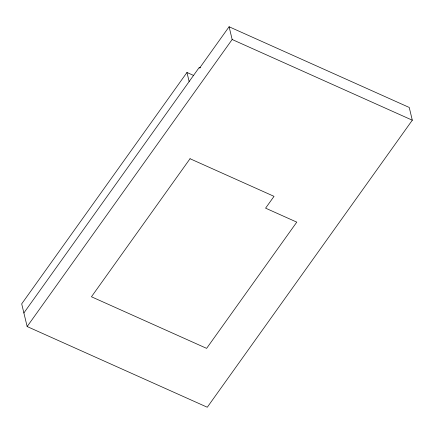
<?xml version="1.0" encoding="UTF-8"?>
<svg xmlns="http://www.w3.org/2000/svg" width="434" height="434" viewBox="0 0 434 434"><rect width="100%" height="100%" fill="white"/><g stroke="black" fill="none" stroke-linecap="round" stroke-linejoin="round"><path stroke-width="0.65" d="M193.71 75.5L186.962 72.478L21.7 303.86L27.147 326.542L207.284 407.244L412.3 120.202L409.24 107.458L229.098 26.756L199.542 68.138L199.336 67.292L200.573 67.845M23.881 312.952L199.336 67.292M27.147 326.542L232.157 39.499L229.098 26.756M232.157 39.499L412.3 120.202M186.962 72.478L189.143 81.565M190.038 158.725L91.444 296.769L206.622 348.366L296.78 222.137L265.586 208.163L274.028 196.347L190.038 158.725"/></g></svg>
